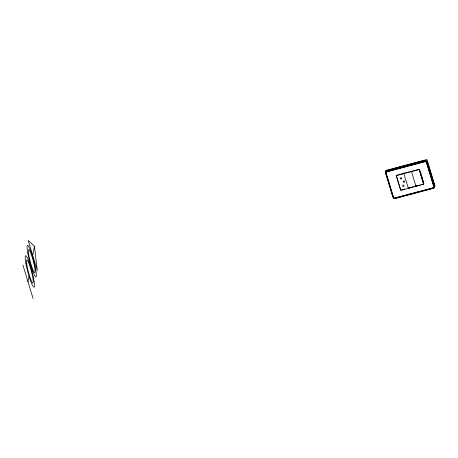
<?xml version="1.0" encoding="UTF-8"?>
<svg xmlns="http://www.w3.org/2000/svg" width="458" height="458" viewBox="0 0 458 458"><rect width="100%" height="100%" fill="white"/><g stroke="black" fill="none" stroke-linecap="round" stroke-linejoin="round"><path stroke-width="0.69" d="M27.99 281.767L28.923 276.621M32.758 255.495L34.447 246.227L28.184 240.433L37.338 270.564L34.447 246.227M404.03 172.706L403.859 173.634L408.336 188.364M423.616 184.293L419.139 169.563L396.222 175.666L400.698 190.396L423.616 184.293L423.782 183.366L422.826 180.074M385.71 173.353A1.54 1.471 10.3 0 1 386.752 171.538L424.864 161.382A1.54 1.471 10.3 0 1 426.77 162.413L434.121 186.606A1.54 1.471 10.3 0 1 433.079 188.421L394.968 198.577A1.54 1.471 10.3 0 1 393.061 197.547L385.51 172.758A1.809 1.735 10.3 0 1 386.741 170.622L424.932 160.443A1.809 1.735 10.3 0 1 427.177 161.651A242.179 30.904 75.1 0 1 434.556 185.925A1.809 1.735 10.3 0 1 433.325 188.061L427.869 189.515M388.338 171.183L393.869 169.712M395.254 169.346L400.784 167.868M402.164 167.502L407.694 166.025M410.46 165.292L412.532 164.737M413.918 164.37L419.448 162.893M420.828 162.527L424.978 161.422M408.233 188.026L408.931 187.843L409.028 188.181M415.875 185.994L416.568 185.805L416.671 186.143M404.798 189.011L400.756 190.087L396.279 175.357L419.196 169.254L423.667 183.984L421.646 184.522M408.17 188.112L413.557 186.675M414.908 186.32L420.301 184.883M408.284 188.198L408.977 188.009M415.921 186.16L416.62 185.977M397.178 197.696L395.134 198.24A433.297 112.37 -16.9 0 1 397.138 197.679M398.546 197.329L400.59 196.785M401.952 196.425L404.002 195.875M405.364 195.514L407.408 194.971M408.776 194.604L426.507 189.881M386.609 173.582L385.51 172.758A242.179 30.904 75.1 0 1 390.365 188.57M435.1 186.274L426.959 159.493L385.298 170.594L385.905 172.603M427.177 161.651L434.556 185.925M419.488 169.408L423.765 183.469M416.396 185.856L416.494 186.188M416.219 185.902L416.322 186.234M416.047 185.948L416.15 186.28M411.496 171.595L415.973 186.326M408.754 187.889L408.857 188.227M408.582 187.935L408.685 188.272M408.41 187.98L408.507 188.318M22.9 265.033L33.073 298.507M420.53 172.174L421.102 174.149M421.486 175.466L422.442 178.757M386.741 170.622A433.297 112.37 -16.9 0 1 424.932 160.443M390.56 189.217A242.179 30.904 75.1 0 1 392.89 197.032M398.477 197.312A433.297 112.37 -16.9 0 1 400.487 196.757M401.821 196.385A433.297 112.37 -16.9 0 1 403.83 195.835M408.536 194.553A433.297 112.37 -16.9 0 1 410.557 194.009M417.278 192.217A433.297 112.37 -16.9 0 1 419.293 191.684M425.997 189.938A433.297 112.37 -16.9 0 1 427.995 189.423M429.329 189.08A433.297 112.37 -16.9 0 1 433.325 188.061M394.195 198.245A1.809 1.735 10.3 0 1 393.376 197.804M425.631 161.416A1.208 1.156 10.3 0 1 426.495 162.241L433.818 186.343A1.208 1.156 10.3 0 1 432.993 187.786L394.968 197.919A1.208 1.156 10.3 0 1 393.451 197.106L386.128 172.998A1.208 1.156 10.3 0 1 386.958 171.555M424.921 161.731L386.901 171.864A1.208 1.156 10.3 0 0 386.071 173.307L393.399 197.415A1.208 1.156 10.3 0 0 394.91 198.228L432.936 188.095A1.208 1.156 10.3 0 0 433.76 186.652L426.438 162.55A1.208 1.156 10.3 0 0 424.921 161.731M402.931 186.16A0.676 0.647 10.3 0 0 404.053 185.862A0.676 0.647 10.3 0 0 403.206 185.072A0.676 0.647 10.3 0 0 402.931 186.16M403.532 182.021A0.676 0.647 10.3 0 0 404.654 181.723A0.676 0.647 10.3 0 0 403.807 180.933A0.676 0.647 10.3 0 0 403.532 182.021M400.693 178.797A0.676 0.647 10.3 0 0 401.815 178.494A0.676 0.647 10.3 0 0 400.968 177.71A0.676 0.647 10.3 0 0 400.693 178.797M25.894 263.373A16.305 2.078 75.1 0 0 33.955 287.229A16.305 2.078 75.1 0 0 29.73 263.802A16.305 2.078 75.1 0 0 25.894 263.373M26.953 265.531A11.954 1.523 75.1 0 0 32.861 283.027A11.954 1.523 75.1 0 0 29.764 265.846A11.954 1.523 75.1 0 0 26.953 265.531M27.766 253.074A16.305 2.078 75.1 0 0 35.827 276.924A16.305 2.078 75.1 0 0 31.602 253.497A16.305 2.078 75.1 0 0 27.766 253.074M28.825 255.232A11.954 1.523 75.1 0 0 34.734 272.722A11.954 1.523 75.1 0 0 31.636 255.541A11.954 1.523 75.1 0 0 28.825 255.232"/></g></svg>
